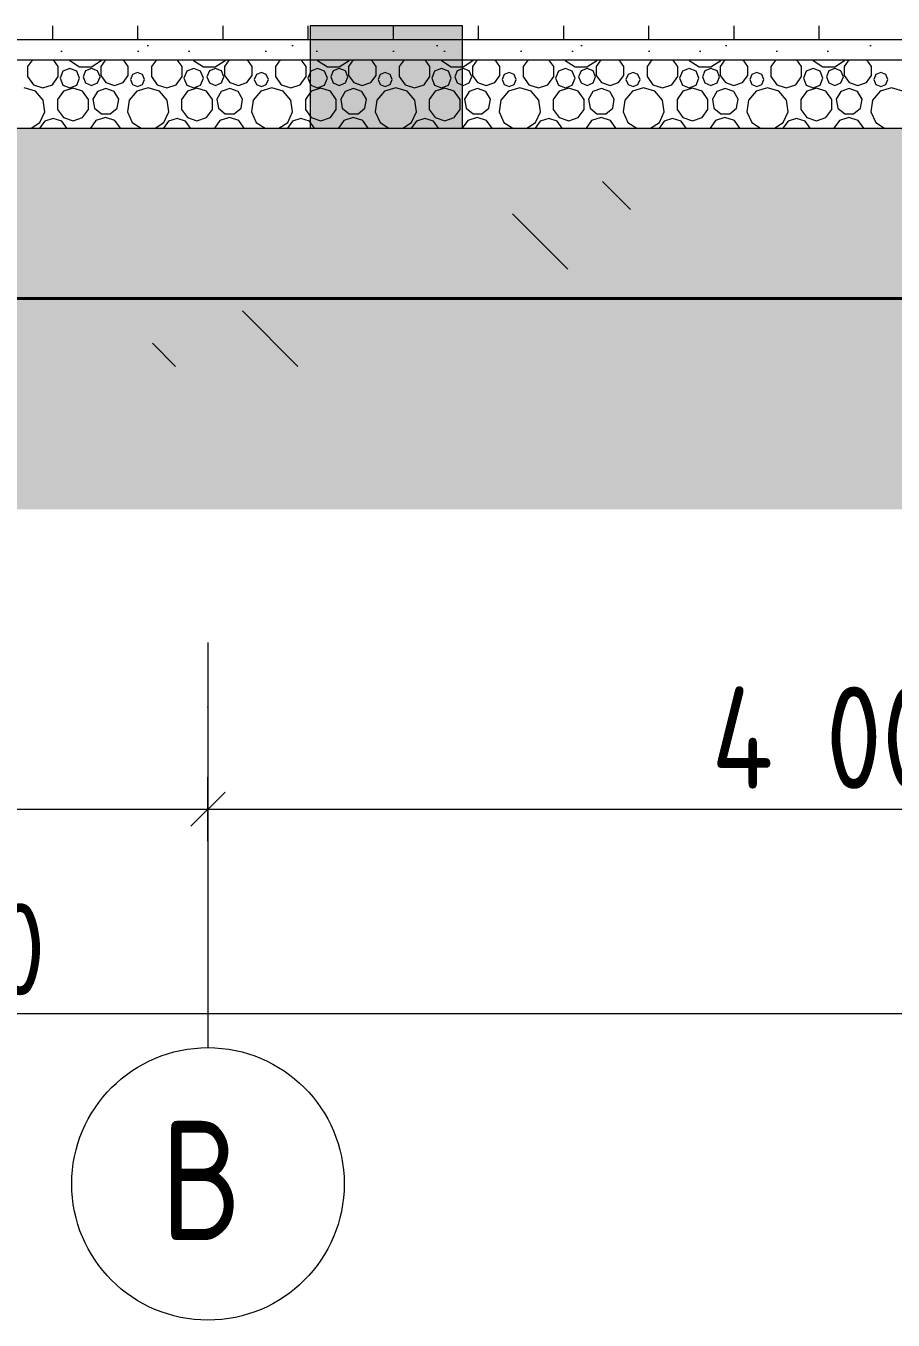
# Model space of a CAD drawing. Header units: millimetres. Extents: x 38742 to 132043, y -3942 to 12834.
# Drawn here: x 115813 to 118359, y -3942 to -142 of the extents above; entities that cross this region are included whole.
import ezdxf
from ezdxf.enums import TextEntityAlignment as Align

# ---------------------------------------------------------------- set-up
doc = ezdxf.new("R2010")
doc.units = ezdxf.units.MM
doc.header["$MEASUREMENT"] = 0
doc.linetypes.add('Штрихштриховая', pattern=[10936.110735, 5291.666508, -2116.666555, 1411.111116, -2116.666555])
for name, color, linetype in [('оси', 7, 'Continuous'), ('перекрытие', 7, 'Continuous'), ('размеры внутр', 7, 'Continuous')]:
    doc.layers.add(name, color=color, linetype=linetype)
for name, color, linetype, lineweight in [('оси_Ном._пера__96', 7, 'Continuous', 13), ('оси_Ном._пера__97', 7, 'Continuous', 20), ('перекрытие_Ном._пера__94', 252, 'Continuous', 13), ('перекрытие_Ном._пера__97', 7, 'Continuous', 20), ('перекрытие_Ном._пера__99', 7, 'Continuous', 40), ('подп стены Инжзащита_Ном._пера__94', 252, 'Continuous', 13), ('подп стены Инжзащита_Ном._пера__97', 7, 'Continuous', 20), ('размеры внутр_Ном._пера__51', 98, 'Continuous', 50), ('размеры внутр_Ном._пера__96', 7, 'Continuous', 13), ('размеры внутр_Ном._пера__97', 7, 'Continuous', 20)]:
    doc.layers.add(name, color=color, linetype=linetype, lineweight=lineweight)
doc.styles.add('СГЕНЕРИР_СТИЛЬ_1', font='gost_2_304-81_type.ttf')
doc.dimstyles.new('СГЕНЕРИР_СТИЛЬ__1', dxfattribs={"dimtxt": 270.000005, "dimasz": 95, "dimexe": 0.18, "dimexo": 0, "dimgap": 0.09, "dimtad": 1, "dimtih": 1, "dimtoh": 1, "dimdec": 0, "dimzin": 0, "dimdsep": 46, "dimtxsty": 'СГЕНЕРИР_СТИЛЬ_1', "dimblk": 'ARROWHEAD_6', "dimblk1": 'ARROWHEAD_6', "dimblk2": 'ARROWHEAD_6', "dimcen": 0.09, "dimclrd": 7, "dimclre": 7, "dimclrt": 98, "dimadec": 0, "dimazin": 0, "dimtfac": 1, "dimtdec": 4, "dimtmove": 0, "dimatfit": 3, "dimfxl": 1, "dimtolj": 1, "dimtzin": 0, "dimarcsym": 0})
doc.dimstyles.new('СГЕНЕРИР_СТИЛЬ__2', dxfattribs={"dimtxt": 300, "dimasz": 95, "dimexe": 0.18, "dimexo": 0, "dimgap": 0.09, "dimtad": 1, "dimtih": 1, "dimtoh": 1, "dimdec": 0, "dimzin": 0, "dimdsep": 46, "dimtxsty": 'СГЕНЕРИР_СТИЛЬ_1', "dimblk": 'ARROWHEAD_6', "dimblk1": 'ARROWHEAD_6', "dimblk2": 'ARROWHEAD_6', "dimcen": 0.09, "dimclrd": 7, "dimclre": 7, "dimclrt": 7, "dimadec": 0, "dimazin": 0, "dimtfac": 1, "dimtdec": 4, "dimtmove": 0, "dimatfit": 3, "dimfxl": 1, "dimtolj": 1, "dimtzin": 0, "dimarcsym": 0})

# ---------------------------------------------------------------- blocks, each defined once
blk = doc.blocks.new('*X93', base_point=(50891.7, -142))
at = {"layer": 'перекрытие_Ном._пера__94', "linetype": 'Continuous'}
for p, q in [((115832, -242), (115817.7, -261.7)), ((115817.7, -261.7), (115817.7, -290.9)), ((115907.6, -261.7), (115893.3, -242)), ((115907.6, -290.9), (115907.6, -261.7)), ((115940.9, -242), (115941.5, -243.3)), ((115941.5, -243.3), (115970.5, -261.9)), ((115970.5, -261.9), (116005, -261.9)), ((116005, -261.9), (116034, -243.3)), ((116046.2, -242), (116032.4, -261)), ((116032.4, -261), (116032.4, -287.3)), ((116034, -243.3), (116034.6, -242)), ((116113.3, -261), (116099.6, -242)), ((116113.3, -287.3), (116113.3, -261)), ((116195.7, -242), (116181.4, -261.7)), ((116181.4, -261.7), (116181.4, -290.9)), ((116271.3, -261.7), (116257, -242)), ((116271.3, -290.9), (116271.3, -261.7)), ((116304.6, -242), (116305.2, -243.3)), ((116305.2, -243.3), (116334.2, -261.9)), ((116334.2, -261.9), (116368.7, -261.9)), ((116368.7, -261.9), (116397.7, -243.3)), ((116409.9, -242), (116396.1, -261)), ((116396.1, -261), (116396.1, -287.3)), ((116397.7, -243.3), (116398.3, -242)), ((116477.1, -261), (116463.3, -242)), ((116477.1, -287.3), (116477.1, -261)), ((116559.4, -242), (116545.1, -261.7)), ((116545.1, -261.7), (116545.1, -290.9)), ((116635.1, -261.7), (116620.8, -242)), ((116635.1, -290.9), (116635.1, -261.7)), ((116668.3, -242), (116668.9, -243.3)), ((116668.9, -243.3), (116697.9, -261.9)), ((116697.9, -261.9), (116732.4, -261.9)), ((116732.4, -261.9), (116761.5, -243.3)), ((116773.6, -242), (116759.8, -261)), ((116759.8, -261), (116759.8, -287.3)), ((116761.5, -243.3), (116762, -242)), ((116840.8, -261), (116827, -242)), ((116840.8, -287.3), (116840.8, -261)), ((116923.1, -242), (116908.8, -261.7)), ((116908.8, -261.7), (116908.8, -290.9)), ((116998.8, -261.7), (116984.5, -242)), ((116998.8, -290.9), (116998.8, -261.7)), ((117032, -242), (117032.6, -243.3)), ((117032.6, -243.3), (117061.7, -261.9)), ((117061.7, -261.9), (117096.1, -261.9)), ((117096.1, -261.9), (117125.2, -243.3)), ((117137.3, -242), (117123.5, -261)), ((117123.5, -261), (117123.5, -287.3)), ((117125.2, -243.3), (117125.8, -242)), ((117204.5, -261), (117190.7, -242)), ((117204.5, -287.3), (117204.5, -261)), ((117286.8, -242), (117272.5, -261.7)), ((117272.5, -261.7), (117272.5, -290.9)), ((117362.5, -261.7), (117348.2, -242)), ((117362.5, -290.9), (117362.5, -261.7)), ((117395.8, -242), (117396.3, -243.3)), ((117396.3, -243.3), (117425.4, -261.9)), ((117425.4, -261.9), (117459.9, -261.9)), ((117459.9, -261.9), (117488.9, -243.3)), ((117501, -242), (117487.2, -261)), ((117487.2, -261), (117487.2, -287.3)), ((117488.9, -243.3), (117489.5, -242)), ((117568.2, -261), (117554.4, -242)), ((117568.2, -287.3), (117568.2, -261)), ((117650.5, -242), (117636.2, -261.7)), ((117636.2, -261.7), (117636.2, -290.9)), ((117726.2, -261.7), (117711.9, -242)), ((117726.2, -290.9), (117726.2, -261.7)), ((117759.5, -242), (117760.1, -243.3)), ((117760.1, -243.3), (117789.1, -261.9)), ((117789.1, -261.9), (117823.6, -261.9)), ((117823.6, -261.9), (117852.6, -243.3)), ((117864.7, -242), (117850.9, -261)), ((117850.9, -261), (117850.9, -287.3)), ((117852.6, -243.3), (117853.2, -242)), ((117931.9, -261), (117918.1, -242)), ((117931.9, -287.3), (117931.9, -261)), ((118014.2, -242), (117999.9, -261.7)), ((117999.9, -261.7), (117999.9, -290.9)), ((118089.9, -261.7), (118075.6, -242)), ((118089.9, -290.9), (118089.9, -261.7)), ((118123.2, -242), (118123.8, -243.3)), ((118123.8, -243.3), (118152.8, -261.9)), ((118152.8, -261.9), (118187.3, -261.9)), ((118187.3, -261.9), (118216.3, -243.3)), ((118228.4, -242), (118214.7, -261)), ((118214.7, -261), (118214.7, -287.3)), ((118216.3, -243.3), (118216.9, -242)), ((118295.6, -261), (118281.8, -242)), ((118295.6, -287.3), (118295.6, -261)), ((115817.7, -290.9), (115834.8, -314.6)), ((115890.5, -314.6), (115907.6, -290.9)), ((115921.5, -275.2), (115913.1, -295.4)), ((115913.1, -295.4), (115921.5, -315.6)), ((115941.7, -266.8), (115921.5, -275.2)), ((115961.9, -275.2), (115941.7, -266.8)), ((115970.3, -295.4), (115961.9, -275.2)), ((115961.9, -315.6), (115970.3, -295.4)), ((115987.8, -274.1), (115980.4, -291.9)), ((115980.4, -291.9), (115987.8, -309.6)), ((116005.5, -266.8), (115987.8, -274.1)), ((116023.2, -274.1), (116005.5, -266.8)), ((116030.6, -291.9), (116023.2, -274.1)), ((116023.2, -309.6), (116030.6, -291.9)), ((116032.4, -287.3), (116047.9, -308.5)), ((116097.9, -308.5), (116113.3, -287.3)), ((116125.6, -284.9), (116119.6, -299.5)), ((116119.6, -299.5), (116125.6, -314.2)), ((116140.3, -278.9), (116125.6, -284.9)), ((116154.9, -284.9), (116140.3, -278.9)), ((116160.9, -299.5), (116154.9, -284.9)), ((116154.9, -314.2), (116160.9, -299.5)), ((116181.4, -290.9), (116198.5, -314.6)), ((116254.2, -314.6), (116271.3, -290.9)), ((116285.2, -275.2), (116276.8, -295.4)), ((116276.8, -295.4), (116285.2, -315.6)), ((116305.4, -266.8), (116285.2, -275.2)), ((116325.6, -275.2), (116305.4, -266.8)), ((116334, -295.4), (116325.6, -275.2)), ((116325.6, -315.6), (116334, -295.4)), ((116351.5, -274.1), (116344.1, -291.9)), ((116344.1, -291.9), (116351.5, -309.6)), ((116369.2, -266.8), (116351.5, -274.1)), ((116386.9, -274.1), (116369.2, -266.8)), ((116394.3, -291.9), (116386.9, -274.1)), ((116386.9, -309.6), (116394.3, -291.9)), ((116396.1, -287.3), (116411.6, -308.5)), ((116461.6, -308.5), (116477.1, -287.3)), ((116489.3, -284.9), (116483.3, -299.5)), ((116483.3, -299.5), (116489.3, -314.2)), ((116504, -278.9), (116489.3, -284.9)), ((116518.6, -284.9), (116504, -278.9)), ((116524.6, -299.5), (116518.6, -284.9)), ((116518.6, -314.2), (116524.6, -299.5)), ((116545.1, -290.9), (116562.3, -314.6)), ((116617.9, -314.6), (116635.1, -290.9)), ((116648.9, -275.2), (116640.5, -295.4)), ((116640.5, -295.4), (116648.9, -315.6)), ((116669.1, -266.8), (116648.9, -275.2)), ((116689.3, -275.2), (116669.1, -266.8)), ((116697.7, -295.4), (116689.3, -275.2)), ((116689.3, -315.6), (116697.7, -295.4)), ((116715.2, -274.1), (116707.8, -291.9)), ((116707.8, -291.9), (116715.2, -309.6)), ((116732.9, -266.8), (116715.2, -274.1)), ((116750.6, -274.1), (116732.9, -266.8)), ((116758, -291.9), (116750.6, -274.1)), ((116750.6, -309.6), (116758, -291.9)), ((116759.8, -287.3), (116775.3, -308.5)), ((116825.3, -308.5), (116840.8, -287.3)), ((116853, -284.9), (116847, -299.5)), ((116847, -299.5), (116853, -314.2)), ((116867.7, -278.9), (116853, -284.9)), ((116882.3, -284.9), (116867.7, -278.9)), ((116888.3, -299.5), (116882.3, -284.9)), ((116882.3, -314.2), (116888.3, -299.5)), ((116908.8, -290.9), (116926, -314.6)), ((116981.6, -314.6), (116998.8, -290.9)), ((117012.6, -275.2), (117004.2, -295.4)), ((117004.2, -295.4), (117012.6, -315.6)), ((117032.8, -266.8), (117012.6, -275.2)), ((117053, -275.2), (117032.8, -266.8)), ((117061.4, -295.4), (117053, -275.2)), ((117053, -315.6), (117061.4, -295.4)), ((117078.9, -274.1), (117071.6, -291.9)), ((117071.6, -291.9), (117078.9, -309.6)), ((117096.6, -266.8), (117078.9, -274.1)), ((117114.4, -274.1), (117096.6, -266.8)), ((117121.7, -291.9), (117114.4, -274.1)), ((117114.4, -309.6), (117121.7, -291.9)), ((117123.5, -287.3), (117139, -308.5)), ((117189, -308.5), (117204.5, -287.3)), ((117216.8, -284.9), (117210.7, -299.5)), ((117210.7, -299.5), (117216.8, -314.2)), ((117231.4, -278.9), (117216.8, -284.9)), ((117246, -284.9), (117231.4, -278.9)), ((117252.1, -299.5), (117246, -284.9)), ((117246, -314.2), (117252.1, -299.5)), ((117272.5, -290.9), (117289.7, -314.6)), ((117345.3, -314.6), (117362.5, -290.9)), ((117376.3, -275.2), (117367.9, -295.4)), ((117367.9, -295.4), (117376.3, -315.6)), ((117396.5, -266.8), (117376.3, -275.2)), ((117416.7, -275.2), (117396.5, -266.8)), ((117425.1, -295.4), (117416.7, -275.2)), ((117416.7, -315.6), (117425.1, -295.4)), ((117442.6, -274.1), (117435.3, -291.9)), ((117435.3, -291.9), (117442.6, -309.6)), ((117460.3, -266.8), (117442.6, -274.1)), ((117478.1, -274.1), (117460.3, -266.8)), ((117485.4, -291.9), (117478.1, -274.1)), ((117478.1, -309.6), (117485.4, -291.9)), ((117487.2, -287.3), (117502.7, -308.5)), ((117552.7, -308.5), (117568.2, -287.3)), ((117580.5, -284.9), (117574.4, -299.5)), ((117574.4, -299.5), (117580.5, -314.2)), ((117595.1, -278.9), (117580.5, -284.9)), ((117609.7, -284.9), (117595.1, -278.9)), ((117615.8, -299.5), (117609.7, -284.9)), ((117609.7, -314.2), (117615.8, -299.5)), ((117636.2, -290.9), (117653.4, -314.6)), ((117709, -314.6), (117726.2, -290.9)), ((117740, -275.2), (117731.6, -295.4)), ((117731.6, -295.4), (117740, -315.6)), ((117760.2, -266.8), (117740, -275.2)), ((117780.4, -275.2), (117760.2, -266.8)), ((117788.8, -295.4), (117780.4, -275.2)), ((117780.4, -315.6), (117788.8, -295.4)), ((117806.3, -274.1), (117799, -291.9)), ((117799, -291.9), (117806.3, -309.6)), ((117824, -266.8), (117806.3, -274.1)), ((117841.8, -274.1), (117824, -266.8)), ((117849.1, -291.9), (117841.8, -274.1)), ((117841.8, -309.6), (117849.1, -291.9)), ((117850.9, -287.3), (117866.4, -308.5)), ((117916.4, -308.5), (117931.9, -287.3)), ((117944.2, -284.9), (117938.1, -299.5)), ((117938.1, -299.5), (117944.2, -314.2)), ((117958.8, -278.9), (117944.2, -284.9)), ((117973.4, -284.9), (117958.8, -278.9)), ((117979.5, -299.5), (117973.4, -284.9)), ((117973.4, -314.2), (117979.5, -299.5)), ((117999.9, -290.9), (118017.1, -314.6)), ((118072.7, -314.6), (118089.9, -290.9)), ((118103.7, -275.2), (118095.3, -295.4)), ((118095.3, -295.4), (118103.7, -315.6)), ((118123.9, -266.8), (118103.7, -275.2)), ((118144.1, -275.2), (118123.9, -266.8)), ((118152.5, -295.4), (118144.1, -275.2)), ((118144.1, -315.6), (118152.5, -295.4)), ((118170, -274.1), (118162.7, -291.9)), ((118162.7, -291.9), (118170, -309.6)), ((118187.8, -266.8), (118170, -274.1)), ((118205.5, -274.1), (118187.8, -266.8)), ((118212.8, -291.9), (118205.5, -274.1)), ((118205.5, -309.6), (118212.8, -291.9)), ((118214.7, -287.3), (118230.1, -308.5)), ((118280.1, -308.5), (118295.6, -287.3)), ((118307.9, -284.9), (118301.8, -299.5)), ((118301.8, -299.5), (118307.9, -314.2)), ((118322.5, -278.9), (118307.9, -284.9)), ((118337.1, -284.9), (118322.5, -278.9)), ((118343.2, -299.5), (118337.1, -284.9)), ((118337.1, -314.2), (118343.2, -299.5)), ((115840.9, -333.7), (115807.8, -324)), ((115834.8, -314.6), (115862.6, -323.6)), ((115863.5, -359.8), (115840.9, -333.7)), ((115862.6, -323.6), (115890.5, -314.6)), ((115923.3, -334.1), (115906, -358)), ((115921.5, -315.6), (115941.7, -324)), ((115951.3, -325), (115923.3, -334.1)), ((115941.7, -324), (115961.9, -315.6)), ((115979.4, -334.1), (115951.3, -325)), ((115996.7, -358), (115979.4, -334.1)), ((115987.8, -309.6), (116005.5, -316.9)), ((116005.5, -316.9), (116023.2, -309.6)), ((116022.7, -334.5), (116009.6, -357.3)), ((116047.4, -325.6), (116022.7, -334.5)), ((116072, -334.5), (116047.4, -325.6)), ((116047.9, -308.5), (116072.9, -316.7)), ((116085.1, -357.3), (116072, -334.5)), ((116072.9, -316.7), (116097.9, -308.5)), ((116138.4, -333.7), (116115.8, -359.8)), ((116125.6, -314.2), (116140.3, -320.2)), ((116171.5, -324), (116138.4, -333.7)), ((116140.3, -320.2), (116154.9, -314.2)), ((116204.6, -333.7), (116171.5, -324)), ((116198.5, -314.6), (116226.4, -323.6)), ((116227.2, -359.8), (116204.6, -333.7)), ((116226.4, -323.6), (116254.2, -314.6)), ((116287, -334.1), (116269.7, -358)), ((116285.2, -315.6), (116305.4, -324)), ((116315, -325), (116287, -334.1)), ((116305.4, -324), (116325.6, -315.6)), ((116343.1, -334.1), (116315, -325)), ((116360.4, -358), (116343.1, -334.1)), ((116351.5, -309.6), (116369.2, -316.9)), ((116369.2, -316.9), (116386.9, -309.6)), ((116386.4, -334.5), (116373.3, -357.3)), ((116411.1, -325.6), (116386.4, -334.5)), ((116435.7, -334.5), (116411.1, -325.6)), ((116411.6, -308.5), (116436.6, -316.7)), ((116448.9, -357.3), (116435.7, -334.5)), ((116436.6, -316.7), (116461.6, -308.5)), ((116502.1, -333.7), (116479.5, -359.8)), ((116489.3, -314.2), (116504, -320.2)), ((116535.2, -324), (116502.1, -333.7)), ((116504, -320.2), (116518.6, -314.2)), ((116568.3, -333.7), (116535.2, -324)), ((116562.3, -314.6), (116590.1, -323.6)), ((116590.9, -359.8), (116568.3, -333.7)), ((116590.1, -323.6), (116617.9, -314.6)), ((116650.7, -334.1), (116633.4, -358)), ((116648.9, -315.6), (116669.1, -324)), ((116678.8, -325), (116650.7, -334.1)), ((116669.1, -324), (116689.3, -315.6)), ((116706.8, -334.1), (116678.8, -325)), ((116724.1, -358), (116706.8, -334.1)), ((116715.2, -309.6), (116732.9, -316.9)), ((116732.9, -316.9), (116750.6, -309.6)), ((116750.1, -334.5), (116737, -357.3)), ((116774.8, -325.6), (116750.1, -334.5)), ((116799.4, -334.5), (116774.8, -325.6)), ((116775.3, -308.5), (116800.3, -316.7)), ((116812.6, -357.3), (116799.4, -334.5)), ((116800.3, -316.7), (116825.3, -308.5)), ((116865.8, -333.7), (116843.2, -359.8)), ((116853, -314.2), (116867.7, -320.2)), ((116898.9, -324), (116865.8, -333.7)), ((116867.7, -320.2), (116882.3, -314.2)), ((116932, -333.7), (116898.9, -324)), ((116926, -314.6), (116953.8, -323.6)), ((116954.6, -359.8), (116932, -333.7)), ((116953.8, -323.6), (116981.6, -314.6)), ((117014.4, -334.1), (116997.1, -358)), ((117012.6, -315.6), (117032.8, -324)), ((117042.5, -325), (117014.4, -334.1)), ((117032.8, -324), (117053, -315.6)), ((117070.5, -334.1), (117042.5, -325)), ((117087.8, -358), (117070.5, -334.1)), ((117078.9, -309.6), (117096.6, -316.9)), ((117096.6, -316.9), (117114.4, -309.6)), ((117113.8, -334.5), (117100.7, -357.3)), ((117138.5, -325.6), (117113.8, -334.5)), ((117163.2, -334.5), (117138.5, -325.6)), ((117139, -308.5), (117164, -316.7)), ((117176.3, -357.3), (117163.2, -334.5)), ((117164, -316.7), (117189, -308.5)), ((117229.5, -333.7), (117206.9, -359.8)), ((117216.8, -314.2), (117231.4, -320.2)), ((117262.6, -324), (117229.5, -333.7)), ((117231.4, -320.2), (117246, -314.2)), ((117295.7, -333.7), (117262.6, -324)), ((117289.7, -314.6), (117317.5, -323.6)), ((117318.3, -359.8), (117295.7, -333.7)), ((117317.5, -323.6), (117345.3, -314.6)), ((117378.1, -334.1), (117360.8, -358)), ((117376.3, -315.6), (117396.5, -324)), ((117406.2, -325), (117378.1, -334.1)), ((117396.5, -324), (117416.7, -315.6)), ((117434.2, -334.1), (117406.2, -325)), ((117451.5, -358), (117434.2, -334.1)), ((117442.6, -309.6), (117460.3, -316.9)), ((117460.3, -316.9), (117478.1, -309.6)), ((117477.5, -334.5), (117464.4, -357.3)), ((117502.2, -325.6), (117477.5, -334.5)), ((117526.9, -334.5), (117502.2, -325.6)), ((117502.7, -308.5), (117527.7, -316.7)), ((117540, -357.3), (117526.9, -334.5)), ((117527.7, -316.7), (117552.7, -308.5)), ((117593.2, -333.7), (117570.6, -359.8)), ((117580.5, -314.2), (117595.1, -320.2)), ((117626.3, -324), (117593.2, -333.7)), ((117595.1, -320.2), (117609.7, -314.2)), ((117659.4, -333.7), (117626.3, -324)), ((117653.4, -314.6), (117681.2, -323.6)), ((117682, -359.8), (117659.4, -333.7)), ((117681.2, -323.6), (117709, -314.6)), ((117741.8, -334.1), (117724.5, -358)), ((117740, -315.6), (117760.2, -324)), ((117769.9, -325), (117741.8, -334.1)), ((117760.2, -324), (117780.4, -315.6)), ((117797.9, -334.1), (117769.9, -325)), ((117815.2, -358), (117797.9, -334.1)), ((117806.3, -309.6), (117824, -316.9)), ((117824, -316.9), (117841.8, -309.6)), ((117841.3, -334.5), (117828.1, -357.3)), ((117865.9, -325.6), (117841.3, -334.5)), ((117890.6, -334.5), (117865.9, -325.6)), ((117866.4, -308.5), (117891.4, -316.7)), ((117903.7, -357.3), (117890.6, -334.5)), ((117891.4, -316.7), (117916.4, -308.5)), ((117956.9, -333.7), (117934.3, -359.8)), ((117944.2, -314.2), (117958.8, -320.2)), ((117990, -324), (117956.9, -333.7)), ((117958.8, -320.2), (117973.4, -314.2)), ((118023.1, -333.7), (117990, -324)), ((118017.1, -314.6), (118044.9, -323.6)), ((118045.7, -359.8), (118023.1, -333.7)), ((118044.9, -323.6), (118072.7, -314.6)), ((118105.5, -334.1), (118088.2, -358)), ((118103.7, -315.6), (118123.9, -324)), ((118133.6, -325), (118105.5, -334.1)), ((118123.9, -324), (118144.1, -315.6)), ((118161.6, -334.1), (118133.6, -325)), ((118179, -358), (118161.6, -334.1)), ((118170, -309.6), (118187.8, -316.9)), ((118187.8, -316.9), (118205.5, -309.6)), ((118205, -334.5), (118191.8, -357.3)), ((118229.6, -325.6), (118205, -334.5)), ((118254.3, -334.5), (118229.6, -325.6)), ((118230.1, -308.5), (118255.1, -316.7)), ((118267.4, -357.3), (118254.3, -334.5)), ((118255.1, -316.7), (118280.1, -308.5)), ((118320.6, -333.7), (118298, -359.8)), ((118307.9, -314.2), (118322.5, -320.2)), ((118353.7, -324), (118320.6, -333.7)), ((118322.5, -320.2), (118337.1, -314.2)), ((118386.8, -333.7), (118353.7, -324)), ((115868.4, -393.9), (115863.5, -359.8)), ((115906, -358), (115906, -387.5)), ((115996.7, -387.5), (115996.7, -358)), ((116009.6, -357.3), (116014.2, -383.1)), ((116080.6, -383.1), (116085.1, -357.3)), ((116115.8, -359.8), (116110.9, -393.9)), ((116232.1, -393.9), (116227.2, -359.8)), ((116269.7, -358), (116269.7, -387.5)), ((116360.4, -387.5), (116360.4, -358)), ((116373.3, -357.3), (116377.9, -383.1)), ((116444.3, -383.1), (116448.9, -357.3)), ((116479.5, -359.8), (116474.6, -393.9)), ((116595.8, -393.9), (116590.9, -359.8)), ((116633.4, -358), (116633.4, -387.5)), ((116724.1, -387.5), (116724.1, -358)), ((116737, -357.3), (116741.6, -383.1)), ((116808, -383.1), (116812.6, -357.3)), ((116843.2, -359.8), (116838.3, -393.9)), ((116959.5, -393.9), (116954.6, -359.8)), ((116997.1, -358), (116997.1, -387.5)), ((117087.8, -387.5), (117087.8, -358)), ((117100.7, -357.3), (117105.3, -383.1)), ((117171.7, -383.1), (117176.3, -357.3)), ((117206.9, -359.8), (117202, -393.9)), ((117323.2, -393.9), (117318.3, -359.8)), ((117360.8, -358), (117360.8, -387.5)), ((117451.5, -387.5), (117451.5, -358)), ((117464.4, -357.3), (117469, -383.1)), ((117535.4, -383.1), (117540, -357.3)), ((117570.6, -359.8), (117565.7, -393.9)), ((117686.9, -393.9), (117682, -359.8)), ((117724.5, -358), (117724.5, -387.5)), ((117815.2, -387.5), (117815.2, -358)), ((117828.1, -357.3), (117832.7, -383.1)), ((117899.1, -383.1), (117903.7, -357.3)), ((117934.3, -359.8), (117929.4, -393.9)), ((118050.6, -393.9), (118045.7, -359.8)), ((118088.2, -358), (118088.2, -387.5)), ((118179, -387.5), (118179, -358)), ((118191.8, -357.3), (118196.4, -383.1)), ((118262.8, -383.1), (118267.4, -357.3)), ((118298, -359.8), (118293.1, -393.9)), ((115854, -425.3), (115868.4, -393.9)), ((115892.9, -413.6), (115867.9, -421.7)), ((115917.9, -421.7), (115892.9, -413.6)), ((115906, -387.5), (115923.3, -411.3)), ((115923.3, -411.3), (115951.3, -420.5)), ((115951.3, -420.5), (115979.4, -411.3)), ((115979.4, -411.3), (115996.7, -387.5)), ((116014.2, -383.1), (116034.3, -400)), ((116046.4, -411), (116018.5, -420)), ((116034.3, -400), (116060.5, -400)), ((116074.2, -420), (116046.4, -411)), ((116060.5, -400), (116080.6, -383.1)), ((116110.9, -393.9), (116125.2, -425.3)), ((116217.7, -425.3), (116232.1, -393.9)), ((116256.6, -413.6), (116231.6, -421.7)), ((116281.6, -421.7), (116256.6, -413.6)), ((116269.7, -387.5), (116287, -411.3)), ((116287, -411.3), (116315, -420.5)), ((116315, -420.5), (116343.1, -411.3)), ((116343.1, -411.3), (116360.4, -387.5)), ((116377.9, -383.1), (116398, -400)), ((116410.1, -411), (116382.3, -420)), ((116398, -400), (116424.2, -400)), ((116437.9, -420), (116410.1, -411)), ((116424.2, -400), (116444.3, -383.1)), ((116474.6, -393.9), (116488.9, -425.3)), ((116581.5, -425.3), (116595.8, -393.9)), ((116620.3, -413.6), (116595.3, -421.7)), ((116645.3, -421.7), (116620.3, -413.6)), ((116633.4, -387.5), (116650.7, -411.3)), ((116650.7, -411.3), (116678.8, -420.5)), ((116678.8, -420.5), (116706.8, -411.3)), ((116706.8, -411.3), (116724.1, -387.5)), ((116741.6, -383.1), (116761.7, -400)), ((116773.8, -411), (116746, -420)), ((116761.7, -400), (116787.9, -400)), ((116801.6, -420), (116773.8, -411)), ((116787.9, -400), (116808, -383.1)), ((116838.3, -393.9), (116852.6, -425.3)), ((116945.2, -425.3), (116959.5, -393.9)), ((116984, -413.6), (116959, -421.7)), ((117009, -421.7), (116984, -413.6)), ((116997.1, -387.5), (117014.4, -411.3)), ((117014.4, -411.3), (117042.5, -420.5)), ((117042.5, -420.5), (117070.5, -411.3)), ((117070.5, -411.3), (117087.8, -387.5)), ((117105.3, -383.1), (117125.4, -400)), ((117137.5, -411), (117109.7, -420)), ((117125.4, -400), (117151.6, -400)), ((117165.3, -420), (117137.5, -411)), ((117151.6, -400), (117171.7, -383.1)), ((117202, -393.9), (117216.3, -425.3)), ((117308.9, -425.3), (117323.2, -393.9)), ((117347.7, -413.6), (117322.7, -421.7)), ((117372.7, -421.7), (117347.7, -413.6)), ((117360.8, -387.5), (117378.1, -411.3)), ((117378.1, -411.3), (117406.2, -420.5)), ((117406.2, -420.5), (117434.2, -411.3)), ((117434.2, -411.3), (117451.5, -387.5)), ((117469, -383.1), (117489.1, -400)), ((117501.2, -411), (117473.4, -420)), ((117489.1, -400), (117515.3, -400)), ((117529, -420), (117501.2, -411)), ((117515.3, -400), (117535.4, -383.1)), ((117565.7, -393.9), (117580.1, -425.3)), ((117672.6, -425.3), (117686.9, -393.9)), ((117711.4, -413.6), (117686.4, -421.7)), ((117736.4, -421.7), (117711.4, -413.6)), ((117724.5, -387.5), (117741.8, -411.3)), ((117741.8, -411.3), (117769.9, -420.5)), ((117769.9, -420.5), (117797.9, -411.3)), ((117797.9, -411.3), (117815.2, -387.5)), ((117832.7, -383.1), (117852.8, -400)), ((117864.9, -411), (117837.1, -420)), ((117852.8, -400), (117879, -400)), ((117892.7, -420), (117864.9, -411)), ((117879, -400), (117899.1, -383.1)), ((117929.4, -393.9), (117943.8, -425.3)), ((118036.3, -425.3), (118050.6, -393.9)), ((118075.1, -413.6), (118050.1, -421.7)), ((118100.1, -421.7), (118075.1, -413.6)), ((118088.2, -387.5), (118105.5, -411.3)), ((118105.5, -411.3), (118133.6, -420.5)), ((118133.6, -420.5), (118161.6, -411.3)), ((118161.6, -411.3), (118179, -387.5)), ((118196.4, -383.1), (118216.5, -400)), ((118228.6, -411), (118200.8, -420)), ((118216.5, -400), (118242.7, -400)), ((118256.4, -420), (118228.6, -411)), ((118242.7, -400), (118262.8, -383.1)), ((118293.1, -393.9), (118307.5, -425.3)), ((115828, -442), (115854, -425.3)), ((115867.9, -421.7), (115853.1, -442)), ((115932.6, -442), (115917.9, -421.7)), ((116018.5, -420), (116002.6, -442)), ((116090.1, -442), (116074.2, -420)), ((116125.2, -425.3), (116151.2, -442)), ((116191.8, -442), (116217.7, -425.3)), ((116231.6, -421.7), (116216.8, -442)), ((116296.3, -442), (116281.6, -421.7)), ((116382.3, -420), (116366.3, -442)), ((116453.8, -442), (116437.9, -420)), ((116488.9, -425.3), (116514.9, -442)), ((116555.5, -442), (116581.5, -425.3)), ((116595.3, -421.7), (116580.5, -442)), ((116660.1, -442), (116645.3, -421.7)), ((116746, -420), (116730, -442)), ((116817.5, -442), (116801.6, -420)), ((116852.6, -425.3), (116878.6, -442)), ((116919.2, -442), (116945.2, -425.3)), ((116959, -421.7), (116944.2, -442)), ((117023.8, -442), (117009, -421.7)), ((117109.7, -420), (117093.7, -442)), ((117181.3, -442), (117165.3, -420)), ((117216.3, -425.3), (117242.3, -442)), ((117282.9, -442), (117308.9, -425.3)), ((117322.7, -421.7), (117308, -442)), ((117387.5, -442), (117372.7, -421.7)), ((117473.4, -420), (117457.4, -442)), ((117545, -442), (117529, -420)), ((117580.1, -425.3), (117606, -442)), ((117646.6, -442), (117672.6, -425.3)), ((117686.4, -421.7), (117671.7, -442)), ((117751.2, -442), (117736.4, -421.7)), ((117837.1, -420), (117821.1, -442)), ((117908.7, -442), (117892.7, -420)), ((117943.8, -425.3), (117969.8, -442)), ((118010.3, -442), (118036.3, -425.3)), ((118050.1, -421.7), (118035.4, -442)), ((118114.9, -442), (118100.1, -421.7)), ((118200.8, -420), (118184.8, -442)), ((118272.4, -442), (118256.4, -420)), ((118307.5, -425.3), (118333.5, -442))]:
    blk.add_line(p, q, dxfattribs=at)
blk = doc.blocks.new('Элемент разреза_68_3', base_point=(50891.7, -142))
at = {"layer": 'перекрытие_Ном._пера__94', "linetype": 'Continuous'}
h = blk.add_hatch(dxfattribs=at)
h.set_pattern_fill('СЕТКА_25X25_0003', color=256, style=0, pattern_type=2)
h.set_pattern_definition([(0, (50891.67, -142), (0, 250), []), (90, (50891.67, -142), (-250, 0), [])])
h.paths.add_polyline_path([(123347.3, -182), (123347.3, -142), (113747.3, -142), (113747.3, -182)])
h = blk.add_hatch(dxfattribs=at)
h.set_pattern_fill('БЕТОН_ЛЕГКИЙ_0003', color=256, style=0, pattern_type=2)
h.set_pattern_definition([(0, (50891.7, -142), (0, 779.423), [48.75, -401.25]), (0, (51116.7, 247.7), (0, 779.423), [48.75, -401.25]), (60, (50891.7, -142), (-675, 389.7114), [48.75, -401.25]), (60, (51341.7, -142), (-675, 389.7114), [48.75, -401.25]), (120, (50940.4, -142), (675, 389.7114), [48.75, -401.25]), (120, (51390.4, -142), (675, 389.7114), [48.75, -401.25]), (0, (50891.67, -67), (0, 150), [0, -150, 0, -225]), (45, (50966.67, -67), (-106.06602, 106.06602), [0, -112.5, 0, -187.5])])
h.paths.add_polyline_path([(123347.3, -242), (123347.3, -182), (113747.3, -182), (113747.3, -242)])
blk.add_hatch(color=256, dxfattribs=at).paths.add_polyline_path([(113747.3, -942), (123347.3, -942), (123347.3, -442), (113747.3, -442)])
at = {"layer": 'перекрытие_Ном._пера__97', "linetype": 'Continuous'}
for p, q in [((113747.3, -182), (123347.3, -182)), ((113747.3, -182), (123347.3, -182)), ((113747.3, -242), (123347.3, -242)), ((113747.3, -242), (123347.3, -242)), ((113747.3, -442), (123347.3, -442)), ((113747.3, -442), (123347.3, -442))]:
    blk.add_line(p, q, dxfattribs=at)
at = {"layer": 'перекрытие_Ном._пера__99', "linetype": 'Continuous'}
blk.add_line((113747.3, -942), (123347.3, -942), dxfattribs=at)
at = {"layer": 'перекрытие'}
blk.add_blockref('*X93', (50891.7, -142), dxfattribs=at)
blk = doc.blocks.new('Стандартный маркер сетки[18]_3', base_point=(116347.3, 6455.5))
at = {"layer": 'оси_Ном._пера__96', "linetype": 'Штрихштриховая'}
for p, q in [((116347.3, 5455.5), (116347.3, -2142)), ((116347.3, -2142), (116347.3, -3142))]:
    blk.add_line(p, q, dxfattribs=at)
blk.add_point((116347.3, -2142), dxfattribs=at)
blk.add_point((116347.3, -2142), dxfattribs=at)
at = {"layer": 'оси_Ном._пера__97', "linetype": 'Continuous'}
blk.add_circle((116347.3, -3542), 400, dxfattribs=at)
at = {"layer": 'оси_Ном._пера__96', "style": 'СГЕНЕРИР_СТИЛЬ_1'}
blk.add_attdef('AC_MarkerText_1', text='', height=350, rotation=360, dxfattribs=at).set_placement((116208.2, -3811.7), align=Align.BOTTOM_LEFT)
blk = doc.blocks.new('*D184', base_point=(50891.7, -142))
at = {"layer": 'размеры внутр_Ном._пера__96', "linetype": 'Continuous', "transparency": 16777216}
for p, q in [((114347.3, -2535.7), (114347.3, -2348.2)), ((116347.3, -2535.7), (116347.3, -2348.2)), ((114347.3, -2442), (116347.3, -2442))]:
    blk.add_line(p, q, dxfattribs=at)
at = {"layer": 'размеры внутр_Ном._пера__97', "linetype": 'Continuous', "transparency": 16777216}
for p, q in [((114397.3, -2392), (114297.3, -2492)), ((116397.3, -2392), (116297.3, -2492))]:
    blk.add_line(p, q, dxfattribs=at)
at = {"layer": 'размеры внутр_Ном._пера__96', "transparency": 16777216, "insert": (114839.7, -2382), "char_height": 300, "attachment_point": 7, "style": 'СГЕНЕРИР_СТИЛЬ_1'}
blk.add_mtext('{2\xa0000}', dxfattribs=at)
blk = doc.blocks.new('ARROWHEAD_6')
at = {"color": 0, "linetype": 'Continuous', "lineweight": 0}
for p, q in [((-0.5, -0.5), (0.5, 0.5)), ((0, 0), (-1, 0))]:
    blk.add_line(p, q, dxfattribs=at)
blk = doc.blocks.new('*D185', base_point=(50891.7, -142))
at = {"layer": 'размеры внутр_Ном._пера__96', "linetype": 'Continuous', "transparency": 16777216}
for p, q in [((116347.3, -2535.7), (116347.3, -2348.2)), ((120347.3, -2535.7), (120347.3, -2348.2)), ((116347.3, -2442), (120347.3, -2442))]:
    blk.add_line(p, q, dxfattribs=at)
at = {"layer": 'размеры внутр_Ном._пера__97', "linetype": 'Continuous', "transparency": 16777216}
for p, q in [((116397.3, -2392), (116297.3, -2492)), ((120397.3, -2392), (120297.3, -2492))]:
    blk.add_line(p, q, dxfattribs=at)
at = {"layer": 'размеры внутр_Ном._пера__96', "transparency": 16777216, "insert": (117825.2, -2382), "char_height": 300, "attachment_point": 7, "style": 'СГЕНЕРИР_СТИЛЬ_1'}
blk.add_mtext('{4\xa0000}', dxfattribs=at)
blk = doc.blocks.new('*D187', base_point=(50891.7, -142))
at = {"layer": 'размеры внутр_Ном._пера__96', "linetype": 'Continuous', "transparency": 16777216}
for p, q in [((108347.3, -3135.7), (108347.3, -2948.2)), ((122747.3, -3135.7), (122747.3, -2948.2)), ((108397.3, -2992), (108297.3, -3092)), ((122697.3, -3092), (122797.3, -2992)), ((108272.3, -3042), (108347.3, -3042)), ((108347.3, -3042), (122747.3, -3042)), ((122747.3, -3042), (122822.3, -3042))]:
    blk.add_line(p, q, dxfattribs=at)
at = {"layer": 'размеры внутр_Ном._пера__51', "transparency": 16777216, "insert": (114997.5, -2988), "char_height": 270, "attachment_point": 7, "style": 'СГЕНЕРИР_СТИЛЬ_1'}
blk.add_mtext('{14\xa0400}', dxfattribs=at)

msp = doc.modelspace()

# ---------------------------------------------------------------- hatches: boundary and pattern name
at = {"layer": 'подп стены Инжзащита_Ном._пера__94', "linetype": 'Continuous'}
msp.add_hatch(color=256, dxfattribs=at).paths.add_polyline_path([(116647.3, -442), (117094.5, -442), (117094.5, -142), (116647.3, -142)])
at = {"layer": 'подп стены Инжзащита_Ном._пера__97', "linetype": 'Continuous'}
h = msp.add_hatch(dxfattribs=at)
h.set_pattern_fill('ГРУНТ_0003', color=256, style=0, pattern_type=2)
h.set_pattern_definition([(45, (50891.67, -142), (-275.7716, 275.7716), []), (45, (50799.75, -50.1), (-551.543, 551.543), []), (45, (50707.8, 41.86), (-551.543, 551.543), []), (135, (50615.9, 133.78), (91.92388, 91.92388), [390, -390])])
h.paths.add_polyline_path([(90376.4, -967.3), (90174, -1776.9), (89633.5, -1464.8), (89926.7, -292), (113747.3, -292), (113747.3, -942), (122999.3, -942), (123104.1, -1366.2), (123493.5, -1366.2), (123493.5, -1561.9), (112905.5, -1561.9), (112905.5, -967.3)])
h = msp.add_hatch(dxfattribs=at)
h.set_pattern_fill('ANSI34_0003', color=256, style=0, pattern_type=2)
h.set_pattern_definition([(135, (866532.8, 218802.3), (1077.6307, 1077.6307), []), (135, (866173.6, 218802.3), (1077.6307, 1077.6307), []), (135, (865814.4, 218802.3), (1077.6307, 1077.6307), []), (135, (865455.2, 218802.3), (1077.6307, 1077.6307), [])])
h.paths.add_polyline_path([(117665, -542), (117733.1, -542), (117105.2, -1142), (115993.6, -1142)])

# ---------------------------------------------------------------- linework, layer by layer
at = {"layer": 'подп стены Инжзащита_Ном._пера__97', "linetype": 'Continuous', "flags": 128}
msp.add_lwpolyline([(116647.3, -442), (117094.5, -442), (117094.5, -142), (116647.3, -142)], close=True, dxfattribs=at)

# ---------------------------------------------------------------- block references
at = {"layer": 'оси', "color": 251, "linetype": 'Continuous', "lineweight": 13}
ref = msp.add_blockref('Стандартный маркер сетки[18]_3', (116347.3, 6455.5), dxfattribs=at)
ref.add_attrib('AC_MarkerText_1', 'В', dxfattribs={"layer": 'оси_Ном._пера__96', "color": 7, "linetype": 'Continuous', "lineweight": 13, "height": 350, "rotation": 360, "style": 'СГЕНЕРИР_СТИЛЬ_1'}).set_placement((116208.2, -3811.7), align=Align.BOTTOM_LEFT)
at = {"layer": 'перекрытие'}
msp.add_blockref('Элемент разреза_68_3', (50891.7, -142), dxfattribs=at)

# ---------------------------------------------------------------- dimensions: what is measured, and where the dimension line sits
at = {"layer": 'размеры внутр', "linetype": 'Continuous'}
for base, p1, p2, dimstyle, picture, middle in [((116347.3, -2442), (114347.3, -2442), (116347.3, -2442), 'СГЕНЕРИР_СТИЛЬ__2', '*D184', (115352.6, -2232)), ((120347.3, -2442), (116347.3, -2442), (120347.3, -2442), 'СГЕНЕРИР_СТИЛЬ__2', '*D185', (118338.1, -2232)), ((122747.3, -3042), (108347.3, -3042), (122747.3, -3042), 'СГЕНЕРИР_СТИЛЬ__1', '*D187', (115561.6, -2853))]:
    dim = msp.add_linear_dim(base=base, p1=p1, p2=p2, dimstyle=dimstyle, dxfattribs=at)
    dim.commit()
    dim.dimension.update_dxf_attribs({"geometry": picture, "text_midpoint": middle, "dimtype": 160})

doc.saveas('drawing.dxf')
